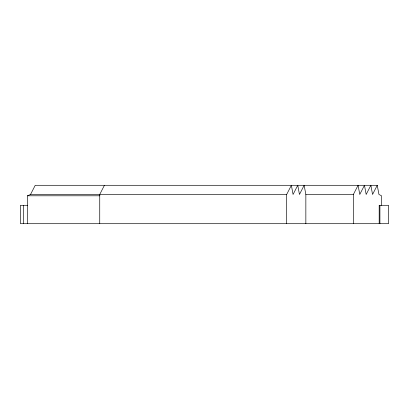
<?xml version="1.0" encoding="UTF-8"?>
<svg xmlns="http://www.w3.org/2000/svg" width="409" height="409" viewBox="0 0 409 409"><rect width="100%" height="100%" fill="white"/><g stroke="black" fill="none" stroke-linecap="round" stroke-linejoin="round"><path stroke-width="0.61" d="M27.475 223.703L27.475 195.793L30.542 194.459L35.23 185.297L377.246 185.297L378.949 194.459L381.525 195.793L381.525 205.308M104.428 185.297L99.74 194.459L99.74 223.703M286.683 223.703L286.683 194.459L291.372 185.297L293.069 194.459L297.757 185.297L299.46 194.459L304.148 185.297L305.85 194.459L305.85 223.703M353.391 223.703L353.391 194.459L358.079 185.297L359.782 194.459L364.47 185.297L366.173 194.459L370.856 185.297L372.558 194.459L377.246 185.297M30.542 194.459L286.683 194.459M305.85 194.459L353.391 194.459M27.475 195.793L99.919 195.793M27.679 205.298L20.45 205.298L20.47 223.703L388.55 223.703L388.53 205.298L379.189 205.298L379.189 223.703M379.915 205.298L379.915 223.703M23.569 205.298L23.569 223.703"/></g></svg>
